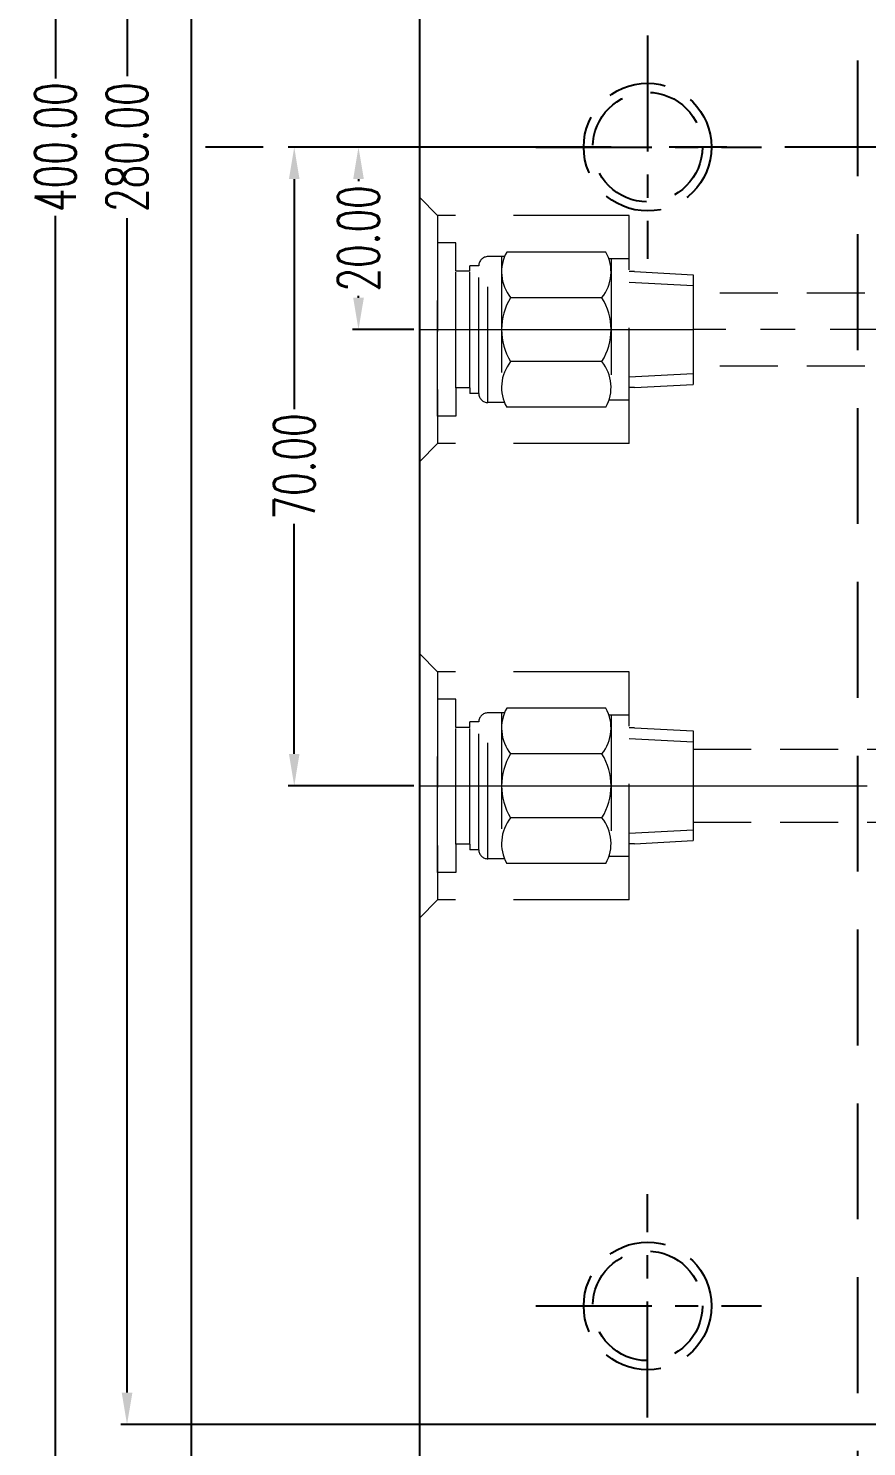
# Model space of a CAD drawing. Header units: inches. Extents: x 133169 to 134399, y -43543 to -42673.
# Drawn here: x 133654 to 133745.9, y -43062.7 to -42907.3 of the extents above; entities that cross this region are included whole.
import ezdxf

# ---------------------------------------------------------------- set-up
doc = ezdxf.new("R2010")
doc.units = ezdxf.units.IN
doc.header["$LTSCALE"] = 2
doc.header["$MEASUREMENT"] = 0
doc.header["$PDMODE"] = 3
doc.header["$PDSIZE"] = 0.3125
for name, pattern in [('ACAD_ISO08W100', [36, 24, -3, 6, -3]), ('CENTER', [50.8, 31.75, -6.35, 6.35, -6.35]), ('HIDDEN', [9.525, 6.35, -3.175])]:
    doc.linetypes.add(name, pattern=pattern)
doc.layers.get('0').update_dxf_attribs({"linetype": 'CONTINUOUS'})
doc.layers.get('Defpoints').update_dxf_attribs({"linetype": 'CONTINUOUS'})
for name, color, linetype in [('5', 5, 'CONTINUOUS'), ('CL', 1, 'ACAD_ISO08W100'), ('WT', 4, 'CONTINUOUS')]:
    doc.layers.add(name, color=color, linetype=linetype)
doc.layers.add('dim', color=3, linetype='CONTINUOUS', lineweight=15)
doc.layers.add('WR', color=122, linetype='HIDDEN', lineweight=18)
doc.styles.get("Standard").update_dxf_attribs({"font": 'txt.shx', "width": 0.67})
doc.dimstyles.new('2.00', dxfattribs={"dimtxt": 4.5, "dimasz": 3.5, "dimexe": 0.666, "dimexo": 0.626, "dimgap": 1, "dimtad": 0, "dimzin": 0, "dimdsep": 46, "dimtxsty": 'Standard', "dimcen": 0.09, "dimclrd": 3, "dimclre": 3, "dimclrt": 7, "dimazin": 0, "dimtfac": 1, "dimtofl": 0, "dimtmove": 0, "dimatfit": 0, "dimfxl": 0, "dimtolj": 1, "dimtzin": 0, "dimarcsym": 0})

# ---------------------------------------------------------------- blocks, each defined once
blk = doc.blocks.new('*D33303')
at = {"layer": 'Defpoints', "color": 0}
for p in [(133656.98, -42720.31), (133674.86, -42720.31), (133674.86, -43120.31)]:
    blk.add_point(p, dxfattribs=at)
at = {"layer": 'dim', "color": 3, "linetype": 'ByBlock', "lineweight": -2}
for p, q in [((133674.24, -42720.31), (133656.31, -42720.31)), ((133656.98, -42723.81), (133656.98, -42912.77)), ((133656.98, -43116.81), (133656.98, -42927.84)), ((133674.24, -43120.31), (133656.31, -43120.31))]:
    blk.add_line(p, q, dxfattribs=at)
at = {"layer": 'dim', "color": 3, "linetype": 'ByBlock'}
for points in [[(133657.56, -42723.81), (133656.39, -42723.81), (133656.98, -42720.31)], [(133656.39, -43116.81), (133657.56, -43116.81), (133656.98, -43120.31)]]:
    blk.add_solid(points, dxfattribs=at)
at = {"layer": 'dim', "color": 7, "linetype": 'ByBlock', "insert": (133656.98, -42920.31), "char_height": 4.5, "attachment_point": 5, "rotation": 90}
blk.add_mtext('\\A1;400.00', dxfattribs=at)
blk = doc.blocks.new('*D33484')
at = {"layer": 'Defpoints', "color": 0}
for p in [(133664.83, -42780.31), (133755.86, -42780.31), (133757.9, -43060.31)]:
    blk.add_point(p, dxfattribs=at)
at = {"layer": 'dim', "color": 3, "linetype": 'ByBlock', "lineweight": -2}
for p, q in [((133755.24, -42780.31), (133664.17, -42780.31)), ((133664.83, -42783.81), (133664.83, -42912.52)), ((133664.83, -43056.81), (133664.83, -42928.09)), ((133757.27, -43060.31), (133664.17, -43060.31))]:
    blk.add_line(p, q, dxfattribs=at)
at = {"layer": 'dim', "color": 3, "linetype": 'ByBlock'}
for points in [[(133665.42, -42783.81), (133664.25, -42783.81), (133664.83, -42780.31)], [(133664.25, -43056.81), (133665.42, -43056.81), (133664.83, -43060.31)]]:
    blk.add_solid(points, dxfattribs=at)
at = {"layer": 'dim', "color": 7, "linetype": 'ByBlock', "insert": (133664.83, -42920.31), "char_height": 4.5, "attachment_point": 5, "rotation": 90}
blk.add_mtext('\\A1;280.00', dxfattribs=at)
blk = doc.blocks.new('*D34592')
at = {"layer": 'Defpoints', "color": 0}
for p in [(133696.86, -42920.31), (133690.19, -42940.31), (133696.86, -42940.31)]:
    blk.add_point(p, dxfattribs=at)
at = {"layer": 'dim', "color": 3, "linetype": 'ByBlock', "lineweight": -2}
for p, q in [((133696.24, -42920.31), (133689.53, -42920.31)), ((133690.19, -42923.81), (133690.19, -42924.03)), ((133690.19, -42936.81), (133690.19, -42936.59)), ((133696.24, -42940.31), (133689.53, -42940.31))]:
    blk.add_line(p, q, dxfattribs=at)
at = {"layer": 'dim', "color": 3, "linetype": 'ByBlock'}
for points in [[(133690.78, -42923.81), (133689.61, -42923.81), (133690.19, -42920.31)], [(133689.61, -42936.81), (133690.78, -42936.81), (133690.19, -42940.31)]]:
    blk.add_solid(points, dxfattribs=at)
at = {"layer": 'dim', "color": 7, "linetype": 'ByBlock', "insert": (133690.19, -42930.31), "char_height": 4.5, "attachment_point": 5, "rotation": 90}
blk.add_mtext('\\A1;20.00', dxfattribs=at)
blk = doc.blocks.new('*D34593')
at = {"layer": 'Defpoints', "color": 0}
for p in [(133696.86, -42920.31), (133683.15, -42990.31), (133696.86, -42990.31)]:
    blk.add_point(p, dxfattribs=at)
at = {"layer": 'dim', "color": 3, "linetype": 'ByBlock', "lineweight": -2}
for p, q in [((133696.24, -42920.31), (133682.48, -42920.31)), ((133683.15, -42923.81), (133683.15, -42949.03)), ((133683.15, -42986.81), (133683.15, -42961.58)), ((133696.24, -42990.31), (133682.48, -42990.31))]:
    blk.add_line(p, q, dxfattribs=at)
at = {"layer": 'dim', "color": 3, "linetype": 'ByBlock'}
for points in [[(133683.73, -42923.81), (133682.57, -42923.81), (133683.15, -42920.31)], [(133682.57, -42986.81), (133683.73, -42986.81), (133683.15, -42990.31)]]:
    blk.add_solid(points, dxfattribs=at)
at = {"layer": 'dim', "color": 7, "linetype": 'ByBlock', "insert": (133683.15, -42955.31), "char_height": 4.5, "attachment_point": 5, "rotation": 90}
blk.add_mtext('\\A1;70.00', dxfattribs=at)
blk = doc.blocks.new('20150129.111502')
at = {"layer": '5', "color": 122, "linetype": 'HIDDEN', "lineweight": 0}
for p, q in [((0, 14.5), (0, -14.5)), ((2, 12.5), (0, 14.5)), ((2, 12.5), (2, -12.5)), ((23, 12.5), (2, 12.5)), ((23, -12.5), (23, 12.5)), ((2, -9.5), (2, 9.5)), ((4.01, 9.5), (2, 9.5)), ((4.01, 6.4), (4.01, 9.5)), ((7.51, -8), (7.51, 8)), ((9.33, 8), (7.51, 8)), ((9, 8), (9, -8)), ((20.43, 8.5), (9.57, 8.5)), ((4.01, -6.4), (4.01, 6.4)), ((5.51, 6.4), (4.01, 6.4)), ((5.51, 6.4), (5.51, 7)), ((6.51, 7), (5.51, 7)), ((5.51, 6.4), (5.51, 7)), ((5.51, -6.4), (5.51, 6.4)), ((6.51, -7), (6.51, 7)), ((23, 7.75), (20.77, 7.75)), ((21, 7.75), (21, -7.75)), ((23.56, 6.35), (23, 6.35)), ((23.56, 6.35), (30, 6.01)), ((23, 5.19), (30, 4.82)), ((30, 6.01), (30, -6.01)), ((20.01, 3.5), (9.99, 3.5)), ((20.01, -3.5), (9.99, -3.5)), ((23, -5.19), (30, -4.82)), ((23.56, -6.35), (30, -6.01)), ((5.51, -6.4), (4.01, -6.4)), ((4.01, -6.4), (4.01, -9.5)), ((5.51, -6.4), (5.51, -7)), ((5.51, -6.4), (5.51, -7)), ((6.51, -7), (5.51, -7)), ((23, -7.75), (20.77, -7.75)), ((23.56, -6.35), (23, -6.35)), ((9.33, -8), (7.51, -8)), ((20.43, -8.5), (9.57, -8.5)), ((4.01, -9.5), (2, -9.5)), ((2, -12.5), (0, -14.5)), ((23, -12.5), (2, -12.5))]:
    blk.add_line(p, q, dxfattribs=at)
at = {"layer": '5', "color": 122, "linetype": 'CENTER', "lineweight": 0, "ltscale": 0.5}
blk.add_line((0, 0), (30, 0), dxfattribs=at)
at = {"layer": '5', "color": 122, "linetype": 'HIDDEN', "lineweight": 0}
for centre, radius, start, end in [((7.51, 7), 1, 90, 180), ((13.47, 6.32), 4.47, 150.752, 219.0183), ((16.53, 6.32), 4.47, 320.9817, 29.248), ((15.66, 0), 6.66, 148.3016, 211.6984), ((14.34, 0), 6.66, 328.3016, 31.6984), ((13.47, -6.32), 4.47, 140.9817, 209.248), ((16.53, -6.32), 4.47, 330.752, 39.0183), ((7.51, -7), 1, 180, 270)]:
    blk.add_arc(centre, radius, start, end, dxfattribs=at)

msp = doc.modelspace()

# ---------------------------------------------------------------- linework, layer by layer
at = {"color": 8, "linetype": 'HIDDEN'}
msp.add_line((133744.864, -42720.306), (133744.864, -43120.306), dxfattribs=at)
for p, q in [((133671.864, -42723.306), (133671.864, -43117.306)), ((133696.864, -42723.306), (133696.864, -43117.306))]:
    msp.add_line(p, q)
at = {"color": 8, "linetype": 'CENTER', "ltscale": 0.2}
for p, q in [((133721.864, -42908.077), (133721.864, -42932.535)), ((133709.635, -42920.306), (133734.329, -42920.306)), ((133721.864, -43059.535), (133721.864, -43035.077)), ((133709.635, -43047.306), (133734.329, -43047.306))]:
    msp.add_line(p, q, dxfattribs=at)
at = {"color": 8, "linetype": 'HIDDEN', "ltscale": 0.5}
for centre, radius in [((133721.864, -42920.306), 7), ((133721.864, -42920.306), 6), ((133721.864, -43047.306), 7), ((133721.864, -43047.306), 6)]:
    msp.add_circle(centre, radius, dxfattribs=at)
at = {"layer": 'CL', "color": 7, "linetype": 'CENTER', "ltscale": 0.5}
msp.add_line((133971.864, -42920.306), (133671.864, -42920.306), dxfattribs=at)
at = {"layer": 'WR', "linetype": 'HIDDEN', "ltscale": 0.5}
for p, q in [((133821.864, -42936.306), (133726.864, -42936.306)), ((133821.864, -42944.306), (133726.864, -42944.306)), ((133726.864, -42986.306), (133861.859, -42986.306)), ((133726.864, -42994.306), (133861.859, -42994.306))]:
    msp.add_line(p, q, dxfattribs=at)
at = {"layer": 'WR', "linetype": 'CENTER', "ltscale": 0.3}
for p, q in [((133821.864, -42940.306), (133726.864, -42940.306)), ((133726.864, -42990.306), (133861.859, -42990.306))]:
    msp.add_line(p, q, dxfattribs=at)

# ---------------------------------------------------------------- block references
at = {"layer": 'WT', "linetype": 'ByBlock'}
for p in [(133696.864, -42940.306), (133696.864, -42990.306)]:
    msp.add_blockref('20150129.111502', p, dxfattribs=at)

# ---------------------------------------------------------------- dimensions: what is measured, and where the dimension line sits
at = {"layer": 'dim', "linetype": 'ByBlock'}
for base, p1, p2, picture, middle in [((133656.975, -42720.306), (133674.864, -43120.306), (133674.864, -42720.306), '*D33303', (133656.975, -42920.306)), ((133690.194, -42940.306), (133696.864, -42920.306), (133696.864, -42940.306), '*D34592', (133690.194, -42930.311))]:
    dim = msp.add_linear_dim(base=base, p1=p1, p2=p2, angle=90, dimstyle='2.00', dxfattribs=at)
    dim.commit()
    dim.dimension.update_dxf_attribs({"geometry": picture, "text_midpoint": middle, "dimtype": 160})
for base, p1, p2, picture, middle in [((133664.834, -42780.306), (133757.897, -43060.306), (133755.864, -42780.306), '*D33484', (133664.834, -42920.306)), ((133683.15, -42990.306), (133696.864, -42920.306), (133696.864, -42990.306), '*D34593', (133683.15, -42955.306))]:
    dim = msp.add_linear_dim(base=base, p1=p1, p2=p2, angle=90, dimstyle='2.00', dxfattribs=at)
    dim.commit()
    dim.dimension.update_dxf_attribs({"geometry": picture, "text_midpoint": middle})

doc.saveas('drawing.dxf')
